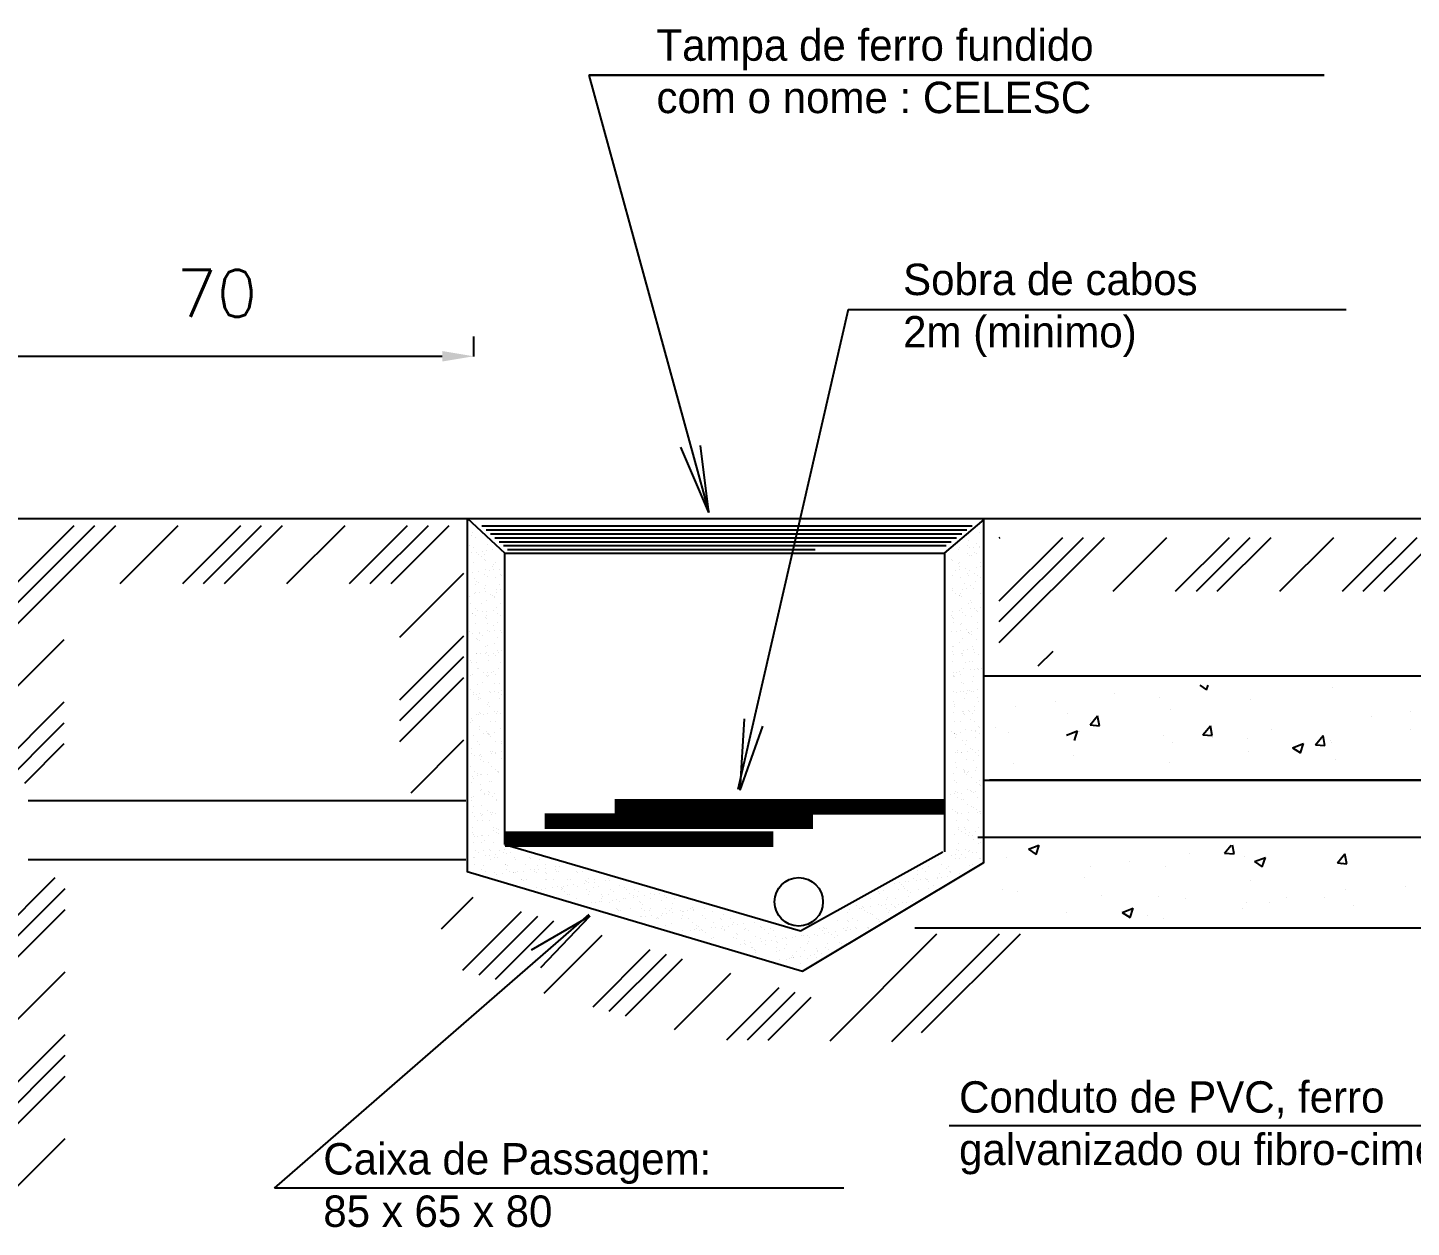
# Model space of a CAD drawing. Extents: x 0.035 to 0.854, y 0.057 to 0.57.
# Drawn here: x 0.6399 to 0.7125, y 0.3384 to 0.4014 of the extents above; entities that cross this region are included whole.
import ezdxf
from ezdxf.enums import TextEntityAlignment as Align

# ---------------------------------------------------------------- set-up
doc = ezdxf.new("R2010")
doc.units = 0
doc.header["$LTSCALE"] = 500
doc.header["$MEASUREMENT"] = 0
doc.header["$PDMODE"] = 3
doc.header["$PDSIZE"] = -15
doc.linetypes.add('DASHED2', pattern=[0.375, 0.25, -0.125])
doc.layers.get('0').update_dxf_attribs({"linetype": 'CONTINUOUS'})
doc.layers.get('DEFPOINTS').update_dxf_attribs({"linetype": 'CONTINUOUS'})
doc.styles.add('ROMANS', font='ROMANS.SHX', dxfattribs={"height": 80})

# ---------------------------------------------------------------- blocks, each defined once
blk = doc.blocks.new('*X34')
at = {"color": 0, "linetype": 'Continuous'}
for p, q in [((-309.079, 32.984), (-306.019, 36.044)), ((-309.03, 31.707), (-304.693, 36.044)), ((-308.981, 30.43), (-303.367, 36.044)), ((-306.535, 28.899), (-299.39, 36.044)), ((-302.558, 28.899), (-295.413, 36.044)), ((-301.232, 28.899), (-294.087, 36.044)), ((-299.906, 28.899), (-292.761, 36.044)), ((-295.929, 28.899), (-288.783, 36.044)), ((-291.951, 28.899), (-284.806, 36.044)), ((-290.625, 28.899), (-283.48, 36.044)), ((-289.299, 28.899), (-282.154, 36.044)), ((-285.341, 28.879), (-279.093, 35.128)), ((-285.341, 24.902), (-279.093, 31.15)), ((-285.341, 23.576), (-279.093, 29.825)), ((-285.341, 22.25), (-279.093, 28.499)), ((-285.341, 18.273), (-279.093, 24.521)), ((-285.341, 14.295), (-279.093, 20.544)), ((-285.341, 12.969), (-279.093, 19.218)), ((-285.341, 11.643), (-279.093, 17.892)), ((-257.729, 10.088), (-253.693, 14.124)), ((-257.729, 14.065), (-257.67, 14.124)), ((-285.341, 7.666), (-279.093, 13.915)), ((-257.729, 8.762), (-253.068, 13.423)), ((-257.729, 7.436), (-253.068, 12.097)), ((-285.341, 3.688), (-279.093, 9.937)), ((-285.341, 2.363), (-279.093, 8.611)), ((-257.729, 3.458), (-253.068, 8.12)), ((-285.341, 1.037), (-279.093, 7.286)), ((-263.339, -6.128), (-253.068, 4.142)), ((-285.341, -2.941), (-279.093, 3.308)), ((-262.013, -6.128), (-253.068, 2.816)), ((-260.687, -6.128), (-253.068, 1.491)), ((-284.552, -6.128), (-277.878, 0.546)), ((-283.226, -6.128), (-276.552, 0.546)), ((-281.9, -6.128), (-275.226, 0.546)), ((-277.923, -6.128), (-271.248, 0.546)), ((-273.945, -6.128), (-267.271, 0.546)), ((-272.619, -6.128), (-265.945, 0.546)), ((-271.293, -6.128), (-264.619, 0.546)), ((-267.316, -6.128), (-260.642, 0.546)), ((-256.709, -6.128), (-253.068, -2.487))]:
    blk.add_line(p, q, dxfattribs=at)
blk = doc.blocks.new('*X35')
at = {"color": 0, "linetype": 'Continuous'}
for p, q in [((-257.687, 28.691), (-249.845, 36.533)), ((-257.687, 30.017), (-251.171, 36.533)), ((-257.687, 31.343), (-252.497, 36.533)), ((-257.687, 35.32), (-256.474, 36.533)), ((-249.566, 32.835), (-245.868, 36.533)), ((-245.588, 32.835), (-241.89, 36.533)), ((-244.262, 32.835), (-240.564, 36.533)), ((-242.937, 32.835), (-239.239, 36.533)), ((-238.959, 32.835), (-235.261, 36.533)), ((-234.982, 32.835), (-231.284, 36.533)), ((-233.656, 32.835), (-229.958, 36.533)), ((-232.33, 32.835), (-228.632, 36.533)), ((-231.769, 29.418), (-227.697, 33.491)), ((-257.687, 24.714), (-253.121, 29.28)), ((-231.769, 25.441), (-227.697, 29.513)), ((-231.769, 24.115), (-227.697, 28.188)), ((-231.769, 22.789), (-227.697, 26.862)), ((-257.687, 20.736), (-253.121, 25.303)), ((-257.297, 19.8), (-253.121, 23.977)), ((-231.059, 19.522), (-227.697, 22.884)), ((-255.633, 20.138), (-253.121, 22.651))]:
    blk.add_line(p, q, dxfattribs=at)
blk = doc.blocks.new('*X36')
at = {"color": 0, "linetype": 'Continuous'}
for p, q in [((-229.116, 10.858), (-227.101, 12.874)), ((-227.767, 8.23), (-224.03, 11.967)), ((-226.731, 7.94), (-223.007, 11.664)), ((-225.696, 7.649), (-221.983, 11.362)), ((-222.591, 6.777), (-218.913, 10.455)), ((-204.414, 3.741), (-197.611, 10.543)), ((-200.475, 3.702), (-193.634, 10.543)), ((-198.588, 4.263), (-192.308, 10.543)), ((-219.486, 5.904), (-215.843, 9.548)), ((-218.451, 5.613), (-214.819, 9.245)), ((-217.416, 5.323), (-213.796, 8.943)), ((-214.311, 4.45), (-210.725, 8.036)), ((-210.978, 3.806), (-207.655, 7.129)), ((-209.665, 3.793), (-206.631, 6.827)), ((-208.352, 3.78), (-205.608, 6.524))]:
    blk.add_line(p, q, dxfattribs=at)
blk = doc.blocks.new('*X37')
at = {"color": 0, "linetype": 'Continuous'}
for p, q in [((-193.652, 29.086), (-186.963, 35.776)), ((-193.652, 30.412), (-188.289, 35.776)), ((-193.652, 31.738), (-189.615, 35.776)), ((-193.652, 35.715), (-193.592, 35.776)), ((-186.412, 32.349), (-182.985, 35.776)), ((-182.435, 32.349), (-179.008, 35.776)), ((-181.109, 32.349), (-177.682, 35.776)), ((-179.783, 32.349), (-176.356, 35.776)), ((-175.805, 32.349), (-172.379, 35.776)), ((-171.828, 32.349), (-168.401, 35.776)), ((-170.502, 32.349), (-167.076, 35.776)), ((-169.176, 32.349), (-165.75, 35.776)), ((-191.171, 27.59), (-190.221, 28.54))]:
    blk.add_line(p, q, dxfattribs=at)
blk = doc.blocks.new('*X41')
at = {"color": 0, "linetype": 'Continuous'}
for p, q in [((-186.295, 25.843), (-186.295, 25.843)), ((-183.487, 25.586), (-183.487, 25.586)), ((-180.898, 26.372), (-180.463, 26.079)), ((-180.463, 26.079), (-180.365, 26.372)), ((-172.483, 26.195), (-172.483, 26.195)), ((-192.586, 25.015), (-192.586, 25.015)), ((-190.082, 25.344), (-190.082, 25.344)), ((-182.728, 24.805), (-182.728, 24.805)), ((-177.677, 25.446), (-177.677, 25.446)), ((-167.501, 24.719), (-167.501, 24.719)), ((-189.319, 24.585), (-189.319, 24.585)), ((-187.875, 23.837), (-187.393, 24.412)), ((-187.875, 23.837), (-187.277, 23.785)), ((-187.862, 24.101), (-187.862, 24.101)), ((-187.277, 23.785), (-187.393, 24.412)), ((-180.703, 23.21), (-180.22, 23.784)), ((-180.105, 23.158), (-180.22, 23.785)), ((-170.004, 24.39), (-170.004, 24.39)), ((-193.86, 23.648), (-193.86, 23.648)), ((-193.056, 23.352), (-193.056, 23.352)), ((-189.363, 23.189), (-188.663, 23.458)), ((-188.865, 22.854), (-188.663, 23.458)), ((-188.522, 23.423), (-188.522, 23.423)), ((-183.184, 23.197), (-183.184, 23.197)), ((-180.703, 23.21), (-180.105, 23.158)), ((-180.107, 23.06), (-180.107, 23.06)), ((-177.845, 22.972), (-177.845, 22.972)), ((-176.319, 23.558), (-176.319, 23.558)), ((-173.53, 22.582), (-173.048, 23.157)), ((-172.932, 22.53), (-173.048, 23.157)), ((-167.47, 23.571), (-167.47, 23.571)), ((-182.61, 22.73), (-182.61, 22.73)), ((-177.798, 22.117), (-177.798, 22.117)), ((-174.991, 22.388), (-174.291, 22.657)), ((-174.991, 22.388), (-174.494, 22.053)), ((-174.494, 22.053), (-174.291, 22.657)), ((-173.53, 22.582), (-172.932, 22.53)), ((-172.604, 22.866), (-172.604, 22.866)), ((-172.507, 22.746), (-172.507, 22.746)), ((-192.713, 21.4), (-192.713, 21.4)), ((-188.926, 21.899), (-188.926, 21.899)), ((-182.849, 21.476), (-182.849, 21.476)), ((-172.236, 21.621), (-172.236, 21.621)), ((-191.796, 15.938), (-191.139, 16.19)), ((-191.796, 15.938), (-191.298, 15.602)), ((-191.298, 15.602), (-191.101, 16.19)), ((-179.315, 15.688), (-178.894, 16.19)), ((-178.717, 15.636), (-178.819, 16.19)), ((-193.167, 15.421), (-193.167, 15.421)), ((-185.368, 15.171), (-185.368, 15.171)), ((-181.581, 15.67), (-181.581, 15.67)), ((-179.315, 15.688), (-178.717, 15.636)), ((-178.041, 15.459), (-178.041, 15.459)), ((-177.425, 15.137), (-176.724, 15.405)), ((-177.425, 15.137), (-176.927, 14.801)), ((-176.927, 14.801), (-176.724, 15.406)), ((-172.142, 15.061), (-171.66, 15.635)), ((-172.142, 15.061), (-171.545, 15.008)), ((-171.545, 15.008), (-171.66, 15.635)), ((-188.227, 14.114), (-188.227, 14.114)), ((-187.872, 14.842), (-187.872, 14.842)), ((-183.092, 14.819), (-183.092, 14.819)), ((-171.853, 14.925), (-171.853, 14.925)), ((-193.421, 13.365), (-193.421, 13.365)), ((-192.459, 13.23), (-192.459, 13.23)), ((-177.685, 13.924), (-177.685, 13.924)), ((-171.605, 13.386), (-171.605, 13.386)), ((-167.835, 13.584), (-167.835, 13.584)), ((-187.121, 13.004), (-187.121, 13.004)), ((-183.516, 12.923), (-183.516, 12.923)), ((-181.782, 12.779), (-181.782, 12.779)), ((-177.896, 12.557), (-177.896, 12.557)), ((-176.444, 12.553), (-176.444, 12.553)), ((-175.393, 12.887), (-175.393, 12.887)), ((-172.969, 12.88), (-172.969, 12.88)), ((-171.106, 12.328), (-171.106, 12.328)), ((-189.348, 11.922), (-189.348, 11.922)), ((-185.827, 11.911), (-185.127, 12.18)), ((-185.827, 11.911), (-185.329, 11.576)), ((-185.329, 11.576), (-185.127, 12.18)), ((-184.211, 11.726), (-184.211, 11.726)), ((-183.214, 11.49), (-183.214, 11.49)), ((-178.163, 12.13), (-178.163, 12.13))]:
    blk.add_line(p, q, dxfattribs=at)
blk = doc.blocks.new('*X43')
at = {"color": 0, "linetype": 'Continuous'}
for p, q in [((-194.912, 36.104), (-194.912, 36.104)), ((-227.349, 35.23), (-227.349, 35.23)), ((-227.201, 35.919), (-227.201, 35.919)), ((-227.124, 36.076), (-227.124, 36.076)), ((-226.991, 35.785), (-226.991, 35.785)), ((-226.231, 35.301), (-226.231, 35.301)), ((-195.691, 35.279), (-195.691, 35.279)), ((-195.586, 35.586), (-195.586, 35.586)), ((-195.09, 35.358), (-195.09, 35.358)), ((-227.218, 34.815), (-227.218, 34.815)), ((-227.093, 35.113), (-227.093, 35.113)), ((-226.914, 34.831), (-226.914, 34.831)), ((-226.798, 34.667), (-226.798, 34.667)), ((-226.587, 34.533), (-226.587, 34.533)), ((-226.539, 34.904), (-226.539, 34.904)), ((-226.416, 34.375), (-226.416, 34.375)), ((-226.387, 34.667), (-226.387, 34.667)), ((-226.279, 34.939), (-226.279, 34.939)), ((-225.872, 34.992), (-225.872, 34.992)), ((-196.696, 34.384), (-196.696, 34.384)), ((-196.226, 35.011), (-196.226, 35.011)), ((-196.189, 35.124), (-196.189, 35.124)), ((-195.656, 34.724), (-195.656, 34.724)), ((-195.555, 34.623), (-195.555, 34.623)), ((-195.547, 35.101), (-195.547, 35.101)), ((-195.445, 34.589), (-195.445, 34.589)), ((-195.286, 35.135), (-195.286, 35.135)), ((-195.193, 34.823), (-195.193, 34.823)), ((-195.101, 34.739), (-195.101, 34.739)), ((-194.881, 35.14), (-194.881, 35.14)), ((-194.88, 35.189), (-194.88, 35.189)), ((-227.164, 33.528), (-227.164, 33.528)), ((-227.061, 34.149), (-227.061, 34.149)), ((-226.757, 33.581), (-226.757, 33.581)), ((-226.355, 33.703), (-226.355, 33.703)), ((-226.324, 34.291), (-226.324, 34.291)), ((-226.078, 33.67), (-226.078, 33.67)), ((-225.889, 33.892), (-225.889, 33.892)), ((-225.828, 34.049), (-225.828, 34.049)), ((-225.818, 33.705), (-225.818, 33.705)), ((-225.711, 34.198), (-225.711, 34.198)), ((-225.411, 33.758), (-225.411, 33.758)), ((-196.604, 34.3), (-196.604, 34.3)), ((-196.431, 33.69), (-196.431, 33.69)), ((-196.243, 34.103), (-196.243, 34.103)), ((-196.171, 33.724), (-196.171, 33.724)), ((-196.169, 33.901), (-196.169, 33.901)), ((-196.158, 34.16), (-196.158, 34.16)), ((-195.765, 33.778), (-195.765, 33.778)), ((-195.672, 33.445), (-195.672, 33.445)), ((-195.523, 33.66), (-195.523, 33.66)), ((-195.252, 33.471), (-195.252, 33.471)), ((-195.086, 33.867), (-195.086, 33.867)), ((-194.849, 34.177), (-194.849, 34.177)), ((-194.825, 33.901), (-194.825, 33.901)), ((-227.03, 33.186), (-227.03, 33.186)), ((-226.981, 32.794), (-226.981, 32.794)), ((-226.894, 32.997), (-226.894, 32.997)), ((-226.802, 32.913), (-226.802, 32.913)), ((-226.394, 33.415), (-226.394, 33.415)), ((-226.324, 32.74), (-226.324, 32.74)), ((-226.183, 33.281), (-226.183, 33.281)), ((-225.679, 33.234), (-225.679, 33.234)), ((-225.424, 32.797), (-225.424, 32.797)), ((-225.391, 33.436), (-225.391, 33.436)), ((-225.299, 33.352), (-225.299, 33.352)), ((-196.599, 33.334), (-196.599, 33.334)), ((-196.126, 33.197), (-196.126, 33.197)), ((-195.84, 32.851), (-195.84, 32.851)), ((-195.579, 33.361), (-195.579, 33.361)), ((-195.492, 32.696), (-195.492, 32.696)), ((-195.144, 32.962), (-195.144, 32.962)), ((-195.042, 33.337), (-195.042, 33.337)), ((-194.818, 33.214), (-194.818, 33.214)), ((-227.336, 32.026), (-227.336, 32.026)), ((-226.998, 32.222), (-226.998, 32.222)), ((-226.963, 32.259), (-226.963, 32.259)), ((-226.703, 32.294), (-226.703, 32.294)), ((-226.367, 32.514), (-226.367, 32.514)), ((-226.296, 32.347), (-226.296, 32.347)), ((-226.292, 31.776), (-226.292, 31.776)), ((-225.99, 32.163), (-225.99, 32.163)), ((-225.87, 32.058), (-225.87, 32.058)), ((-225.779, 32.029), (-225.779, 32.029)), ((-225.777, 31.974), (-225.777, 31.974)), ((-225.648, 32.271), (-225.648, 32.271)), ((-225.617, 32.437), (-225.617, 32.437)), ((-225.357, 32.471), (-225.357, 32.471)), ((-196.65, 32.366), (-196.65, 32.366)), ((-196.648, 32.523), (-196.648, 32.523)), ((-196.406, 32.217), (-196.406, 32.217)), ((-196.195, 32.082), (-196.195, 32.082)), ((-196.15, 32.067), (-196.15, 32.067)), ((-196.095, 32.233), (-196.095, 32.233)), ((-196.058, 31.983), (-196.058, 31.983)), ((-195.97, 32.456), (-195.97, 32.456)), ((-195.71, 32.49), (-195.71, 32.49)), ((-195.46, 31.733), (-195.46, 31.733)), ((-195.304, 32.544), (-195.304, 32.544)), ((-194.849, 32.219), (-194.849, 32.219)), ((-227.28, 31.535), (-227.28, 31.535)), ((-227.181, 30.936), (-227.181, 30.936)), ((-227.143, 30.908), (-227.143, 30.908)), ((-226.967, 31.259), (-226.967, 31.259)), ((-226.845, 31.136), (-226.845, 31.136)), ((-226.577, 31.542), (-226.577, 31.542)), ((-226.502, 31.025), (-226.502, 31.025)), ((-226.261, 30.813), (-226.261, 30.813)), ((-226.242, 31.06), (-226.242, 31.06)), ((-225.835, 31.113), (-225.835, 31.113)), ((-225.616, 31.308), (-225.616, 31.308)), ((-225.586, 30.911), (-225.586, 30.911)), ((-225.342, 31.575), (-225.342, 31.575)), ((-196.595, 31.079), (-196.595, 31.079)), ((-196.189, 31.133), (-196.189, 31.133)), ((-196.063, 31.27), (-196.063, 31.27)), ((-196.002, 30.965), (-196.002, 30.965)), ((-195.791, 30.83), (-195.791, 30.83)), ((-195.623, 31.584), (-195.623, 31.584)), ((-195.509, 31.222), (-195.509, 31.222)), ((-195.436, 31.599), (-195.436, 31.599)), ((-195.249, 31.256), (-195.249, 31.256)), ((-195.125, 31.128), (-195.125, 31.128)), ((-195.033, 31.044), (-195.033, 31.044)), ((-194.843, 31.31), (-194.843, 31.31)), ((-226.935, 30.296), (-226.935, 30.296)), ((-226.932, 30.774), (-226.932, 30.774)), ((-226.348, 30.68), (-226.348, 30.68)), ((-226.256, 30.596), (-226.256, 30.596)), ((-226.173, 30.29), (-226.173, 30.29)), ((-225.821, 30.197), (-225.821, 30.197)), ((-225.585, 30.344), (-225.585, 30.344)), ((-225.375, 30.776), (-225.375, 30.776)), ((-196.708, 30.775), (-196.708, 30.775)), ((-196.628, 30.689), (-196.628, 30.689)), ((-196.589, 30.344), (-196.589, 30.344)), ((-196.536, 30.605), (-196.536, 30.605)), ((-196.101, 30.206), (-196.101, 30.206)), ((-196.032, 30.307), (-196.032, 30.307)), ((-195.429, 30.769), (-195.429, 30.769)), ((-195.048, 29.988), (-195.048, 29.988)), ((-195.032, 30.347), (-195.032, 30.347)), ((-227.324, 29.758), (-227.324, 29.758)), ((-227.127, 29.649), (-227.127, 29.649)), ((-226.904, 29.332), (-226.904, 29.332)), ((-226.826, 29.302), (-226.826, 29.302)), ((-226.739, 29.656), (-226.739, 29.656)), ((-226.734, 29.218), (-226.734, 29.218)), ((-226.72, 29.702), (-226.72, 29.702)), ((-226.529, 29.522), (-226.529, 29.522)), ((-226.229, 29.85), (-226.229, 29.85)), ((-226.041, 29.792), (-226.041, 29.792)), ((-225.781, 29.826), (-225.781, 29.826)), ((-225.553, 29.381), (-225.553, 29.381)), ((-225.374, 29.879), (-225.374, 29.879)), ((-225.323, 29.741), (-225.323, 29.741)), ((-196.676, 29.812), (-196.676, 29.812)), ((-196.394, 29.811), (-196.394, 29.811)), ((-196.185, 29.092), (-196.185, 29.092)), ((-196.134, 29.845), (-196.134, 29.845)), ((-196, 29.343), (-196, 29.343)), ((-195.728, 29.899), (-195.728, 29.899)), ((-195.603, 29.75), (-195.603, 29.75)), ((-195.598, 29.713), (-195.598, 29.713)), ((-195.511, 29.666), (-195.511, 29.666)), ((-195.397, 29.806), (-195.397, 29.806)), ((-195.387, 29.578), (-195.387, 29.578)), ((-195.076, 29.267), (-195.076, 29.267)), ((-226.926, 28.381), (-226.926, 28.381)), ((-226.872, 28.369), (-226.872, 28.369)), ((-226.666, 28.415), (-226.666, 28.415)), ((-226.336, 28.404), (-226.336, 28.404)), ((-226.299, 28.819), (-226.299, 28.819)), ((-226.259, 28.468), (-226.259, 28.468)), ((-226.198, 28.886), (-226.198, 28.886)), ((-226.125, 28.27), (-226.125, 28.27)), ((-225.801, 28.363), (-225.801, 28.363)), ((-225.769, 29.038), (-225.769, 29.038)), ((-225.709, 28.279), (-225.709, 28.279)), ((-225.58, 28.558), (-225.58, 28.558)), ((-225.522, 28.417), (-225.522, 28.417)), ((-225.32, 28.592), (-225.32, 28.592)), ((-196.645, 28.849), (-196.645, 28.849)), ((-196.612, 28.488), (-196.612, 28.488)), ((-196.579, 28.828), (-196.579, 28.828)), ((-196.54, 28.323), (-196.54, 28.323)), ((-196.082, 28.372), (-196.082, 28.372)), ((-195.989, 28.288), (-195.989, 28.288)), ((-195.969, 28.38), (-195.969, 28.38)), ((-195.933, 28.577), (-195.933, 28.577)), ((-195.673, 28.611), (-195.673, 28.611)), ((-195.366, 28.842), (-195.366, 28.842)), ((-195.267, 28.665), (-195.267, 28.665)), ((-195.194, 28.46), (-195.194, 28.46)), ((-194.983, 28.326), (-194.983, 28.326)), ((-227.304, 27.924), (-227.304, 27.924)), ((-227.212, 27.84), (-227.212, 27.84)), ((-226.923, 27.783), (-226.923, 27.783)), ((-226.841, 27.405), (-226.841, 27.405)), ((-226.777, 27.441), (-226.777, 27.441)), ((-226.166, 27.923), (-226.166, 27.923)), ((-225.49, 27.454), (-225.49, 27.454)), ((-225.366, 27.786), (-225.366, 27.786)), ((-196.613, 27.885), (-196.613, 27.885)), ((-195.937, 27.416), (-195.937, 27.416)), ((-195.781, 27.84), (-195.781, 27.84)), ((-195.554, 27.889), (-195.554, 27.889)), ((-195.472, 27.343), (-195.472, 27.343)), ((-195.334, 27.879), (-195.334, 27.879)), ((-195.212, 27.377), (-195.212, 27.377)), ((-195.057, 27.433), (-195.057, 27.433)), ((-194.965, 27.349), (-194.965, 27.349)), ((-194.806, 27.431), (-194.806, 27.431)), ((-227.278, 27.015), (-227.278, 27.015)), ((-227.144, 27.057), (-227.144, 27.057)), ((-226.809, 26.442), (-226.809, 26.442)), ((-226.519, 26.531), (-226.519, 26.531)), ((-226.465, 27.147), (-226.465, 27.147)), ((-226.279, 26.985), (-226.279, 26.985)), ((-226.205, 27.181), (-226.205, 27.181)), ((-226.187, 26.901), (-226.187, 26.901)), ((-226.135, 26.959), (-226.135, 26.959)), ((-225.932, 27.152), (-225.932, 27.152)), ((-225.798, 27.234), (-225.798, 27.234)), ((-225.752, 26.502), (-225.752, 26.502)), ((-225.721, 27.017), (-225.721, 27.017)), ((-225.459, 26.491), (-225.459, 26.491)), ((-196.582, 26.922), (-196.582, 26.922)), ((-196.56, 26.994), (-196.56, 26.994)), ((-196.558, 27.2), (-196.558, 27.2)), ((-196.468, 26.91), (-196.468, 26.91)), ((-196.347, 27.206), (-196.347, 27.206)), ((-196.151, 27.254), (-196.151, 27.254)), ((-196.137, 27.071), (-196.137, 27.071)), ((-196.033, 26.511), (-196.033, 26.511)), ((-195.906, 26.453), (-195.906, 26.453)), ((-195.378, 26.588), (-195.378, 26.588)), ((-195.303, 26.916), (-195.303, 26.916)), ((-227.255, 26.063), (-227.255, 26.063)), ((-227.089, 25.77), (-227.089, 25.77)), ((-227.085, 25.897), (-227.085, 25.897)), ((-226.874, 25.763), (-226.874, 25.763)), ((-226.758, 25.607), (-226.758, 25.607)), ((-226.683, 25.823), (-226.683, 25.823)), ((-226.666, 25.523), (-226.666, 25.523)), ((-226.103, 25.996), (-226.103, 25.996)), ((-226.004, 25.913), (-226.004, 25.913)), ((-225.744, 25.947), (-225.744, 25.947)), ((-225.528, 25.9), (-225.528, 25.9)), ((-225.427, 25.527), (-225.427, 25.527)), ((-225.337, 26.001), (-225.337, 26.001)), ((-225.317, 25.765), (-225.317, 25.765)), ((-196.55, 25.958), (-196.55, 25.958)), ((-196.357, 25.932), (-196.357, 25.932)), ((-196.097, 25.966), (-196.097, 25.966)), ((-195.944, 25.954), (-195.944, 25.954)), ((-195.733, 25.819), (-195.733, 25.819)), ((-195.69, 26.02), (-195.69, 26.02)), ((-195.535, 26.055), (-195.535, 26.055)), ((-195.443, 25.971), (-195.443, 25.971)), ((-195.271, 25.952), (-195.271, 25.952)), ((-195.011, 26.109), (-195.011, 26.109)), ((-195.008, 25.572), (-195.008, 25.572)), ((-226.778, 25.479), (-226.778, 25.479)), ((-226.681, 24.645), (-226.681, 24.645)), ((-226.231, 25.124), (-226.231, 25.124)), ((-226.115, 25.279), (-226.115, 25.279)), ((-226.072, 25.033), (-226.072, 25.033)), ((-225.733, 24.668), (-225.733, 24.668)), ((-225.543, 24.679), (-225.543, 24.679)), ((-196.531, 25.333), (-196.531, 25.333)), ((-196.519, 24.995), (-196.519, 24.995)), ((-196.511, 25.133), (-196.511, 25.133)), ((-196.013, 24.677), (-196.013, 24.677)), ((-195.896, 24.698), (-195.896, 24.698)), ((-195.874, 25.49), (-195.874, 25.49)), ((-195.636, 24.732), (-195.636, 24.732)), ((-195.54, 24.701), (-195.54, 24.701)), ((-195.24, 24.989), (-195.24, 24.989)), ((-195.229, 24.786), (-195.229, 24.786)), ((-194.974, 25.336), (-194.974, 25.336)), ((-227.268, 24.024), (-227.268, 24.024)), ((-227.236, 24.23), (-227.236, 24.23)), ((-227.144, 24.145), (-227.144, 24.145)), ((-226.889, 24.502), (-226.889, 24.502)), ((-226.746, 24.515), (-226.746, 24.515)), ((-226.628, 24.536), (-226.628, 24.536)), ((-226.47, 24.511), (-226.47, 24.511)), ((-226.222, 24.589), (-226.222, 24.589)), ((-226.04, 24.069), (-226.04, 24.069)), ((-225.711, 24.027), (-225.711, 24.027)), ((-225.641, 24.584), (-225.641, 24.584)), ((-225.396, 24.564), (-225.396, 24.564)), ((-196.575, 24.609), (-196.575, 24.609)), ((-196.487, 24.032), (-196.487, 24.032)), ((-196.127, 24.081), (-196.127, 24.081)), ((-195.921, 24.593), (-195.921, 24.593)), ((-195.843, 24.526), (-195.843, 24.526)), ((-195.486, 24.194), (-195.486, 24.194)), ((-195.329, 24.567), (-195.329, 24.567)), ((-195.208, 24.025), (-195.208, 24.025)), ((-227.107, 23.178), (-227.107, 23.178)), ((-226.715, 23.552), (-226.715, 23.552)), ((-226.709, 23.746), (-226.709, 23.746)), ((-226.428, 23.268), (-226.428, 23.268)), ((-226.277, 23.393), (-226.277, 23.393)), ((-226.211, 23.29), (-226.211, 23.29)), ((-226.167, 23.302), (-226.167, 23.302)), ((-226.119, 23.206), (-226.119, 23.206)), ((-226.067, 23.259), (-226.067, 23.259)), ((-226.009, 23.106), (-226.009, 23.106)), ((-225.761, 23.356), (-225.761, 23.356)), ((-225.364, 23.6), (-225.364, 23.6)), ((-196.693, 23.447), (-196.693, 23.447)), ((-196.521, 23.321), (-196.521, 23.321)), ((-196.491, 23.3), (-196.491, 23.3)), ((-196.482, 23.312), (-196.482, 23.312)), ((-196.456, 23.068), (-196.456, 23.068)), ((-196.399, 23.215), (-196.399, 23.215)), ((-196.114, 23.375), (-196.114, 23.375)), ((-195.811, 23.563), (-195.811, 23.563)), ((-195.435, 23.464), (-195.435, 23.464)), ((-195.177, 23.062), (-195.177, 23.062)), ((-195.175, 23.499), (-195.175, 23.499)), ((-195.136, 23.449), (-195.136, 23.449)), ((-194.988, 23.738), (-194.988, 23.738)), ((-194.925, 23.315), (-194.925, 23.315)), ((-194.896, 23.654), (-194.896, 23.654)), ((-227.22, 22.004), (-227.22, 22.004)), ((-227.187, 22.369), (-227.187, 22.369)), ((-226.865, 22.772), (-226.865, 22.772)), ((-226.683, 22.588), (-226.683, 22.588)), ((-225.977, 22.142), (-225.977, 22.142)), ((-225.967, 22.034), (-225.967, 22.034)), ((-225.874, 22.141), (-225.874, 22.141)), ((-225.706, 22.068), (-225.706, 22.068)), ((-225.684, 22.807), (-225.684, 22.807)), ((-225.663, 22.006), (-225.663, 22.006)), ((-225.333, 22.637), (-225.333, 22.637)), ((-225.307, 22.775), (-225.307, 22.775)), ((-225.3, 22.122), (-225.3, 22.122)), ((-196.424, 22.105), (-196.424, 22.105)), ((-196.32, 22.053), (-196.32, 22.053)), ((-196.289, 22.195), (-196.289, 22.195)), ((-196.078, 22.06), (-196.078, 22.06)), ((-196.06, 22.088), (-196.06, 22.088)), ((-195.964, 22.816), (-195.964, 22.816)), ((-195.78, 22.599), (-195.78, 22.599)), ((-195.723, 22.829), (-195.723, 22.829)), ((-195.653, 22.141), (-195.653, 22.141)), ((-195.467, 22.36), (-195.467, 22.36)), ((-195.374, 22.276), (-195.374, 22.276)), ((-195.145, 22.099), (-195.145, 22.099)), ((-194.974, 22.23), (-194.974, 22.23)), ((-227.255, 21.162), (-227.255, 21.162)), ((-227.052, 21.891), (-227.052, 21.891)), ((-226.689, 21.913), (-226.689, 21.913)), ((-226.652, 21.625), (-226.652, 21.625)), ((-226.646, 21.945), (-226.646, 21.945)), ((-226.597, 21.828), (-226.597, 21.828)), ((-226.461, 21.52), (-226.461, 21.52)), ((-226.162, 21.429), (-226.162, 21.429)), ((-225.946, 21.179), (-225.946, 21.179)), ((-225.301, 21.674), (-225.301, 21.674)), ((-196.443, 21.439), (-196.443, 21.439)), ((-196.393, 21.141), (-196.393, 21.141)), ((-195.748, 21.636), (-195.748, 21.636)), ((-195.319, 21.577), (-195.319, 21.577)), ((-195.114, 21.135), (-195.114, 21.135)), ((-194.939, 21.877), (-194.939, 21.877)), ((-227.168, 20.535), (-227.168, 20.535)), ((-227.075, 20.45), (-227.075, 20.45)), ((-227.027, 20.886), (-227.027, 20.886)), ((-226.852, 20.623), (-226.852, 20.623)), ((-226.816, 20.752), (-226.816, 20.752)), ((-226.62, 20.661), (-226.62, 20.661)), ((-226.591, 20.657), (-226.591, 20.657)), ((-226.185, 20.711), (-226.185, 20.711)), ((-226.057, 20.268), (-226.057, 20.268)), ((-225.665, 20.973), (-225.665, 20.973)), ((-225.572, 20.889), (-225.572, 20.889)), ((-225.506, 20.8), (-225.506, 20.8)), ((-225.47, 20.889), (-225.47, 20.889)), ((-196.538, 20.73), (-196.538, 20.73)), ((-196.473, 20.322), (-196.473, 20.322)), ((-195.945, 20.983), (-195.945, 20.983)), ((-195.885, 20.942), (-195.885, 20.942)), ((-195.859, 20.819), (-195.859, 20.819)), ((-195.853, 20.898), (-195.853, 20.898)), ((-195.717, 20.673), (-195.717, 20.673)), ((-195.675, 20.808), (-195.675, 20.808)), ((-195.599, 20.854), (-195.599, 20.854)), ((-195.418, 20.5), (-195.418, 20.5)), ((-195.192, 20.907), (-195.192, 20.907)), ((-194.916, 20.325), (-194.916, 20.325)), ((-227.223, 20.199), (-227.223, 20.199)), ((-226.64, 20.052), (-226.64, 20.052)), ((-226.623, 19.634), (-226.623, 19.634)), ((-226.589, 19.698), (-226.589, 19.698)), ((-226.412, 19.5), (-226.412, 19.5)), ((-226.391, 19.389), (-226.391, 19.389)), ((-226.143, 19.596), (-226.143, 19.596)), ((-226.13, 19.423), (-226.13, 19.423)), ((-226.051, 19.511), (-226.051, 19.511)), ((-225.914, 20.216), (-225.914, 20.216)), ((-225.724, 19.477), (-225.724, 19.477)), ((-196.744, 19.408), (-196.744, 19.408)), ((-196.484, 19.443), (-196.484, 19.443)), ((-196.423, 19.605), (-196.423, 19.605)), ((-196.361, 20.178), (-196.361, 20.178)), ((-196.331, 19.52), (-196.331, 19.52)), ((-196.077, 19.496), (-196.077, 19.496)), ((-195.685, 19.709), (-195.685, 19.709)), ((-195.482, 19.69), (-195.482, 19.69)), ((-195.398, 19.585), (-195.398, 19.585)), ((-195.271, 19.556), (-195.271, 19.556)), ((-195.138, 19.62), (-195.138, 19.62)), ((-195.082, 20.172), (-195.082, 20.172)), ((-194.92, 20.043), (-194.92, 20.043)), ((-194.828, 19.959), (-194.828, 19.959)), ((-227.21, 19.013), (-227.21, 19.013)), ((-227.192, 19.235), (-227.192, 19.235)), ((-227.119, 18.674), (-227.119, 18.674)), ((-227.07, 19.3), (-227.07, 19.3)), ((-226.557, 18.735), (-226.557, 18.735)), ((-225.883, 19.252), (-225.883, 19.252)), ((-225.653, 19.016), (-225.653, 19.016)), ((-225.616, 19.113), (-225.616, 19.113)), ((-196.33, 19.214), (-196.33, 19.214)), ((-196.069, 19.07), (-196.069, 19.07)), ((-195.896, 19.122), (-195.896, 19.122)), ((-195.654, 18.746), (-195.654, 18.746)), ((-195.398, 18.666), (-195.398, 18.666)), ((-195.306, 18.581), (-195.306, 18.581)), ((-195.051, 19.208), (-195.051, 19.208)), ((-227.16, 18.272), (-227.16, 18.272)), ((-227.015, 18.012), (-227.015, 18.012)), ((-226.806, 17.761), (-226.806, 17.761)), ((-226.621, 18.218), (-226.621, 18.218)), ((-226.609, 18.066), (-226.609, 18.066)), ((-226.529, 18.133), (-226.529, 18.133)), ((-226.526, 17.771), (-226.526, 17.771)), ((-226.219, 18.382), (-226.219, 18.382)), ((-226.094, 17.735), (-226.094, 17.735)), ((-226.008, 18.247), (-226.008, 18.247)), ((-225.93, 18.155), (-225.93, 18.155)), ((-225.851, 18.289), (-225.851, 18.289)), ((-225.669, 18.189), (-225.669, 18.189)), ((-196.635, 18.436), (-196.635, 18.436)), ((-196.424, 18.301), (-196.424, 18.301)), ((-196.374, 17.744), (-196.374, 17.744)), ((-196.298, 18.251), (-196.298, 18.251)), ((-196.283, 18.174), (-196.283, 18.174)), ((-196.023, 18.209), (-196.023, 18.209)), ((-195.665, 17.818), (-195.665, 17.818)), ((-195.622, 17.782), (-195.622, 17.782)), ((-195.616, 18.262), (-195.616, 18.262)), ((-195.078, 18.438), (-195.078, 18.438)), ((-195.019, 18.245), (-195.019, 18.245)), ((-194.937, 18.352), (-194.937, 18.352)), ((-194.871, 18.183), (-194.871, 18.183)), ((-194.867, 18.304), (-194.867, 18.304)), ((-227.162, 16.993), (-227.162, 16.993)), ((-227.129, 17.309), (-227.129, 17.309)), ((-227.099, 16.84), (-227.099, 16.84)), ((-227.007, 16.755), (-227.007, 16.755)), ((-226.814, 16.744), (-226.814, 16.744)), ((-226.554, 16.778), (-226.554, 16.778)), ((-226.494, 16.808), (-226.494, 16.808)), ((-226.148, 16.832), (-226.148, 16.832)), ((-225.82, 17.325), (-225.82, 17.325)), ((-225.815, 17.13), (-225.815, 17.13)), ((-225.605, 16.995), (-225.605, 16.995)), ((-225.596, 17.279), (-225.596, 17.279)), ((-225.504, 17.194), (-225.504, 17.194)), ((-225.469, 16.921), (-225.469, 16.921)), ((-196.501, 16.851), (-196.501, 16.851)), ((-196.267, 17.288), (-196.267, 17.288)), ((-196.231, 17.184), (-196.231, 17.184)), ((-196.02, 17.049), (-196.02, 17.049)), ((-195.877, 17.288), (-195.877, 17.288)), ((-195.822, 16.941), (-195.822, 16.941)), ((-195.784, 17.203), (-195.784, 17.203)), ((-195.591, 16.819), (-195.591, 16.819)), ((-195.562, 16.975), (-195.562, 16.975)), ((-195.349, 16.805), (-195.349, 16.805)), ((-195.155, 17.028), (-195.155, 17.028)), ((-194.988, 17.282), (-194.988, 17.282)), ((-227.097, 16.345), (-227.097, 16.345)), ((-226.969, 15.875), (-226.969, 15.875)), ((-226.572, 16.357), (-226.572, 16.357)), ((-226.463, 15.844), (-226.463, 15.844)), ((-226.403, 16.509), (-226.403, 16.509)), ((-226.074, 15.901), (-226.074, 15.901)), ((-225.788, 16.362), (-225.788, 16.362)), ((-225.412, 15.878), (-225.412, 15.878)), ((-225.112, 15.893), (-225.112, 15.893)), ((-196.355, 15.91), (-196.355, 15.91)), ((-196.235, 16.324), (-196.235, 16.324)), ((-195.827, 15.931), (-195.827, 15.931)), ((-195.559, 15.855), (-195.559, 15.855)), ((-195.261, 16.566), (-195.261, 16.566)), ((-194.956, 16.318), (-194.956, 16.318)), ((-194.852, 16.349), (-194.852, 16.349)), ((-227.066, 15.382), (-227.066, 15.382)), ((-227.05, 14.979), (-227.05, 14.979)), ((-227.033, 15.421), (-227.033, 15.421)), ((-226.758, 15.741), (-226.758, 15.741)), ((-226.353, 15.51), (-226.353, 15.51)), ((-226.093, 15.544), (-226.093, 15.544)), ((-225.999, 15.257), (-225.999, 15.257)), ((-225.982, 15.816), (-225.982, 15.816)), ((-225.757, 15.398), (-225.757, 15.398)), ((-225.687, 15.598), (-225.687, 15.598)), ((-225.547, 15.418), (-225.547, 15.418)), ((-225.201, 15.743), (-225.201, 15.743)), ((-225.05, 14.962), (-225.05, 14.962)), ((-225.008, 15.687), (-225.008, 15.687)), ((-224.747, 15.722), (-224.747, 15.722)), ((-224.478, 15.392), (-224.478, 15.392)), ((-224.442, 15.26), (-224.442, 15.26)), ((-223.547, 15.4), (-223.547, 15.4)), ((-223.454, 15.316), (-223.454, 15.316)), ((-222.885, 15.263), (-222.885, 15.263)), ((-197.513, 15.344), (-197.513, 15.344)), ((-197.331, 14.988), (-197.331, 14.988)), ((-196.707, 15.529), (-196.707, 15.529)), ((-196.447, 15.564), (-196.447, 15.564)), ((-196.414, 15.311), (-196.414, 15.311)), ((-196.263, 15.825), (-196.263, 15.825)), ((-196.204, 15.361), (-196.204, 15.361)), ((-196.04, 15.617), (-196.04, 15.617)), ((-195.828, 15.427), (-195.828, 15.427)), ((-195.616, 15.797), (-195.616, 15.797)), ((-195.361, 15.707), (-195.361, 15.707)), ((-195.33, 14.971), (-195.33, 14.971)), ((-195.101, 15.741), (-195.101, 15.741)), ((-194.925, 15.355), (-194.925, 15.355)), ((-194.857, 15.314), (-194.857, 15.314)), ((-226.565, 14.623), (-226.565, 14.623)), ((-226.431, 14.881), (-226.431, 14.881)), ((-226.354, 14.488), (-226.354, 14.488)), ((-225.725, 14.435), (-225.725, 14.435)), ((-225.632, 14.311), (-225.632, 14.311)), ((-225.226, 14.364), (-225.226, 14.364)), ((-225.081, 14.93), (-225.081, 14.93)), ((-225.008, 14.626), (-225.008, 14.626)), ((-224.957, 14.877), (-224.957, 14.877)), ((-224.797, 14.491), (-224.797, 14.491)), ((-224.547, 14.453), (-224.547, 14.453)), ((-224.523, 14.479), (-224.523, 14.479)), ((-224.446, 14.429), (-224.446, 14.429)), ((-224.286, 14.488), (-224.286, 14.488)), ((-223.88, 14.541), (-223.88, 14.541)), ((-223.772, 14.946), (-223.772, 14.946)), ((-223.451, 14.628), (-223.451, 14.628)), ((-223.24, 14.494), (-223.24, 14.494)), ((-223.201, 14.631), (-223.201, 14.631)), ((-223.096, 14.478), (-223.096, 14.478)), ((-223.019, 14.917), (-223.019, 14.917)), ((-222.94, 14.665), (-222.94, 14.665)), ((-222.534, 14.718), (-222.534, 14.718)), ((-222.522, 14.461), (-222.522, 14.461)), ((-222.493, 14.94), (-222.493, 14.94)), ((-222.43, 14.377), (-222.43, 14.377)), ((-221.894, 14.631), (-221.894, 14.631)), ((-221.855, 14.808), (-221.855, 14.808)), ((-221.787, 14.494), (-221.787, 14.494)), ((-221.683, 14.497), (-221.683, 14.497)), ((-221.595, 14.842), (-221.595, 14.842)), ((-220.508, 14.488), (-220.508, 14.488)), ((-220.492, 14.417), (-220.492, 14.417)), ((-220.126, 14.5), (-220.126, 14.5)), ((-198.834, 14.549), (-198.834, 14.549)), ((-198.832, 14.332), (-198.832, 14.332)), ((-198.538, 14.674), (-198.538, 14.674)), ((-198.336, 14.093), (-198.336, 14.093)), ((-198.327, 14.539), (-198.327, 14.539)), ((-198.157, 14.85), (-198.157, 14.85)), ((-197.592, 14.118), (-197.592, 14.118)), ((-197.481, 14.381), (-197.481, 14.381)), ((-197.331, 14.153), (-197.331, 14.153)), ((-196.98, 14.677), (-196.98, 14.677)), ((-196.925, 14.206), (-196.925, 14.206)), ((-196.878, 14.843), (-196.878, 14.843)), ((-196.833, 14.532), (-196.833, 14.532)), ((-196.77, 14.542), (-196.77, 14.542)), ((-196.741, 14.447), (-196.741, 14.447)), ((-196.172, 14.397), (-196.172, 14.397)), ((-195.528, 14.892), (-195.528, 14.892)), ((-224.038, 14.008), (-224.038, 14.008)), ((-224.025, 14.023), (-224.025, 14.023)), ((-223.933, 13.938), (-223.933, 13.938)), ((-223.741, 13.983), (-223.741, 13.983)), ((-223.064, 13.514), (-223.064, 13.514)), ((-222.74, 13.397), (-222.74, 13.397)), ((-222.481, 14.011), (-222.481, 14.011)), ((-222.479, 13.431), (-222.479, 13.431)), ((-222.461, 13.977), (-222.461, 13.977)), ((-222.073, 13.485), (-222.073, 13.485)), ((-221.995, 13.978), (-221.995, 13.978)), ((-221.756, 13.531), (-221.756, 13.531)), ((-221.497, 13.522), (-221.497, 13.522)), ((-221.49, 13.379), (-221.49, 13.379)), ((-221.405, 13.438), (-221.405, 13.438)), ((-221.394, 13.574), (-221.394, 13.574)), ((-221.279, 13.245), (-221.279, 13.245)), ((-221.134, 13.608), (-221.134, 13.608)), ((-221.111, 14.025), (-221.111, 14.025)), ((-220.924, 14.013), (-220.924, 14.013)), ((-220.727, 13.662), (-220.727, 13.662)), ((-220.477, 13.525), (-220.477, 13.525)), ((-220.048, 13.751), (-220.048, 13.751)), ((-219.994, 13.961), (-219.994, 13.961)), ((-219.933, 13.382), (-219.933, 13.382)), ((-219.902, 13.877), (-219.902, 13.877)), ((-219.802, 14.042), (-219.802, 14.042)), ((-219.788, 13.785), (-219.788, 13.785)), ((-219.722, 13.248), (-219.722, 13.248)), ((-219.467, 13.478), (-219.467, 13.478)), ((-219.381, 13.839), (-219.381, 13.839)), ((-219.367, 14.016), (-219.367, 14.016)), ((-219.126, 13.573), (-219.126, 13.573)), ((-218.702, 13.928), (-218.702, 13.928)), ((-218.523, 14.036), (-218.523, 14.036)), ((-218.442, 13.963), (-218.442, 13.963)), ((-218.376, 13.385), (-218.376, 13.385)), ((-218.165, 13.251), (-218.165, 13.251)), ((-217.817, 13.59), (-217.817, 13.59)), ((-217.466, 13.461), (-217.466, 13.461)), ((-217.374, 13.376), (-217.374, 13.376)), ((-216.819, 13.388), (-216.819, 13.388)), ((-216.608, 13.253), (-216.608, 13.253)), ((-201.342, 13.215), (-201.342, 13.215)), ((-201.037, 13.282), (-201.037, 13.282)), ((-200.284, 13.764), (-200.284, 13.764)), ((-200.079, 13.375), (-200.079, 13.375)), ((-200.023, 13.798), (-200.023, 13.798)), ((-199.839, 13.654), (-199.839, 13.654)), ((-199.747, 13.57), (-199.747, 13.57)), ((-199.691, 13.419), (-199.691, 13.419)), ((-199.617, 13.852), (-199.617, 13.852)), ((-199.48, 13.285), (-199.48, 13.285)), ((-199.435, 13.869), (-199.435, 13.869)), ((-199.125, 14.053), (-199.125, 14.053)), ((-198.938, 13.941), (-198.938, 13.941)), ((-198.8, 13.369), (-198.8, 13.369)), ((-198.677, 13.975), (-198.677, 13.975)), ((-198.271, 14.029), (-198.271, 14.029)), ((-198.244, 14.009), (-198.244, 14.009)), ((-198.134, 13.422), (-198.134, 13.422)), ((-198.126, 13.886), (-198.126, 13.886)), ((-197.809, 13.61), (-197.809, 13.61)), ((-197.568, 14.056), (-197.568, 14.056)), ((-221.08, 13.062), (-221.08, 13.062)), ((-220.97, 13.039), (-220.97, 13.039)), ((-220.52, 12.761), (-220.52, 12.761)), ((-219.771, 13.079), (-219.771, 13.079)), ((-219.587, 12.517), (-219.587, 12.517)), ((-219.327, 12.552), (-219.327, 12.552)), ((-219.095, 12.61), (-219.095, 12.61)), ((-218.969, 13.022), (-218.969, 13.022)), ((-218.963, 12.764), (-218.963, 12.764)), ((-218.92, 12.605), (-218.92, 12.605)), ((-218.877, 12.938), (-218.877, 12.938)), ((-218.492, 13.073), (-218.492, 13.073)), ((-218.442, 12.539), (-218.442, 12.539)), ((-218.241, 12.694), (-218.241, 12.694)), ((-217.981, 12.729), (-217.981, 12.729)), ((-217.786, 12.627), (-217.786, 12.627)), ((-217.574, 12.782), (-217.574, 12.782)), ((-217.406, 12.767), (-217.406, 12.767)), ((-217.141, 13.121), (-217.141, 13.121)), ((-216.939, 12.978), (-216.939, 12.978)), ((-216.895, 12.872), (-216.895, 12.872)), ((-216.635, 12.906), (-216.635, 12.906)), ((-216.507, 12.621), (-216.507, 12.621)), ((-216.441, 12.522), (-216.441, 12.522)), ((-216.349, 12.437), (-216.349, 12.437)), ((-216.228, 12.959), (-216.228, 12.959)), ((-215.849, 12.77), (-215.849, 12.77)), ((-215.832, 13.138), (-215.832, 13.138)), ((-215.549, 13.049), (-215.549, 13.049)), ((-215.289, 13.083), (-215.289, 13.083)), ((-215.156, 12.669), (-215.156, 12.669)), ((-214.938, 12.961), (-214.938, 12.961)), ((-214.846, 12.876), (-214.846, 12.876)), ((-214.411, 12.478), (-214.411, 12.478)), ((-214.292, 12.773), (-214.292, 12.773)), ((-202.707, 12.346), (-202.707, 12.346)), ((-201.835, 12.795), (-201.835, 12.795)), ((-201.357, 12.395), (-201.357, 12.395)), ((-201.25, 13.131), (-201.25, 13.131)), ((-201.168, 12.353), (-201.168, 12.353)), ((-200.908, 12.387), (-200.908, 12.387)), ((-200.815, 12.732), (-200.815, 12.732)), ((-200.754, 12.857), (-200.754, 12.857)), ((-200.502, 12.441), (-200.502, 12.441)), ((-200.278, 12.798), (-200.278, 12.798)), ((-200.048, 12.411), (-200.048, 12.411)), ((-199.823, 12.53), (-199.823, 12.53)), ((-199.562, 12.564), (-199.562, 12.564)), ((-199.403, 12.906), (-199.403, 12.906)), ((-199.312, 13.171), (-199.312, 13.171)), ((-199.156, 12.618), (-199.156, 12.618)), ((-217.972, 12.133), (-217.972, 12.133)), ((-217.944, 12.083), (-217.944, 12.083)), ((-217.852, 11.999), (-217.852, 11.999)), ((-217.761, 11.999), (-217.761, 11.999)), ((-217.11, 12.158), (-217.11, 12.158)), ((-216.475, 11.657), (-216.475, 11.657)), ((-216.434, 11.638), (-216.434, 11.638)), ((-216.415, 12.136), (-216.415, 12.136)), ((-216.204, 12.001), (-216.204, 12.001)), ((-216.174, 11.672), (-216.174, 11.672)), ((-215.914, 12.039), (-215.914, 12.039)), ((-215.801, 12.175), (-215.801, 12.175)), ((-215.767, 11.726), (-215.767, 11.726)), ((-215.445, 11.518), (-215.445, 11.518)), ((-215.416, 11.583), (-215.416, 11.583)), ((-215.324, 11.498), (-215.324, 11.498)), ((-215.125, 11.706), (-215.125, 11.706)), ((-215.088, 11.815), (-215.088, 11.815)), ((-214.858, 12.139), (-214.858, 12.139)), ((-214.828, 11.849), (-214.828, 11.849)), ((-214.647, 12.004), (-214.647, 12.004)), ((-214.522, 12.168), (-214.522, 12.168)), ((-214.422, 11.903), (-214.422, 11.903)), ((-213.913, 12.022), (-213.913, 12.022)), ((-213.888, 11.521), (-213.888, 11.521)), ((-213.821, 11.937), (-213.821, 11.937)), ((-213.816, 11.722), (-213.816, 11.722)), ((-213.742, 11.992), (-213.742, 11.992)), ((-213.482, 12.026), (-213.482, 12.026)), ((-213.386, 11.539), (-213.386, 11.539)), ((-213.301, 12.141), (-213.301, 12.141)), ((-213.171, 12.217), (-213.171, 12.217)), ((-213.09, 12.007), (-213.09, 12.007)), ((-213.076, 12.08), (-213.076, 12.08)), ((-212.537, 11.716), (-212.537, 11.716)), ((-212.396, 12.169), (-212.396, 12.169)), ((-212.331, 11.523), (-212.331, 11.523)), ((-211.883, 11.977), (-211.883, 11.977)), ((-211.385, 11.521), (-211.385, 11.521)), ((-211.187, 11.765), (-211.187, 11.765)), ((-210.774, 11.526), (-210.774, 11.526)), ((-203.31, 11.883), (-203.31, 11.883)), ((-203.193, 12.086), (-203.193, 12.086)), ((-202.988, 11.54), (-202.988, 11.54)), ((-202.514, 12.176), (-202.514, 12.176)), ((-202.401, 12.161), (-202.401, 12.161)), ((-202.318, 12.293), (-202.318, 12.293)), ((-202.254, 12.21), (-202.254, 12.21)), ((-202.19, 12.027), (-202.19, 12.027)), ((-202.001, 11.9), (-202.001, 11.9)), ((-201.848, 12.264), (-201.848, 12.264)), ((-201.82, 11.837), (-201.82, 11.837)), ((-201.728, 11.753), (-201.728, 11.753)), ((-201.431, 11.543), (-201.431, 11.543)), ((-200.844, 12.164), (-200.844, 12.164)), ((-200.722, 11.894), (-200.722, 11.894)), ((-200.633, 12.03), (-200.633, 12.03)), ((-200.317, 12.276), (-200.317, 12.276)), ((-200.225, 12.192), (-200.225, 12.192)), ((-214.889, 11.1), (-214.889, 11.1)), ((-214.49, 11.205), (-214.49, 11.205)), ((-213.785, 10.759), (-213.785, 10.759)), ((-213.281, 10.758), (-213.281, 10.758)), ((-213.14, 11.254), (-213.14, 11.254)), ((-213.021, 10.792), (-213.021, 10.792)), ((-212.897, 10.889), (-212.897, 10.889)), ((-212.889, 11.083), (-212.889, 11.083)), ((-212.796, 10.998), (-212.796, 10.998)), ((-212.686, 10.755), (-212.686, 10.755)), ((-212.615, 10.846), (-212.615, 10.846)), ((-212.506, 10.753), (-212.506, 10.753)), ((-212.361, 10.599), (-212.361, 10.599)), ((-211.935, 10.935), (-211.935, 10.935)), ((-211.831, 11.27), (-211.831, 11.27)), ((-211.675, 10.97), (-211.675, 10.97)), ((-211.34, 10.892), (-211.34, 10.892)), ((-211.293, 11.437), (-211.293, 11.437)), ((-211.269, 11.023), (-211.269, 11.023)), ((-211.155, 10.802), (-211.155, 10.802)), ((-211.129, 10.758), (-211.129, 10.758)), ((-210.858, 11.038), (-210.858, 11.038)), ((-210.59, 11.113), (-210.59, 11.113)), ((-210.552, 11.264), (-210.552, 11.264)), ((-210.361, 10.582), (-210.361, 10.582)), ((-210.329, 11.147), (-210.329, 11.147)), ((-209.923, 11.2), (-209.923, 11.2)), ((-209.846, 10.818), (-209.846, 10.818)), ((-209.783, 10.895), (-209.783, 10.895)), ((-209.572, 10.761), (-209.572, 10.761)), ((-209.244, 11.29), (-209.244, 11.29)), ((-208.858, 11.021), (-208.858, 11.021)), ((-208.765, 10.937), (-208.765, 10.937)), ((-208.567, 10.812), (-208.567, 10.812)), ((-208.226, 10.898), (-208.226, 10.898)), ((-208.015, 10.763), (-208.015, 10.763)), ((-205.111, 10.903), (-205.111, 10.903)), ((-204.901, 10.769), (-204.901, 10.769)), ((-204.827, 10.96), (-204.827, 10.96)), ((-204.745, 10.587), (-204.745, 10.587)), ((-204.734, 10.875), (-204.734, 10.875)), ((-204.629, 10.871), (-204.629, 10.871)), ((-204.485, 10.622), (-204.485, 10.622)), ((-204.078, 10.675), (-204.078, 10.675)), ((-203.955, 11.389), (-203.955, 11.389)), ((-203.554, 10.906), (-203.554, 10.906)), ((-203.399, 10.765), (-203.399, 10.765)), ((-203.344, 10.772), (-203.344, 10.772)), ((-203.324, 11.399), (-203.324, 11.399)), ((-203.278, 10.92), (-203.278, 10.92)), ((-203.231, 11.314), (-203.231, 11.314)), ((-203.139, 10.799), (-203.139, 10.799)), ((-202.796, 10.916), (-202.796, 10.916)), ((-202.732, 10.852), (-202.732, 10.852)), ((-202.676, 11.383), (-202.676, 11.383)), ((-202.053, 10.942), (-202.053, 10.942)), ((-201.997, 10.909), (-201.997, 10.909)), ((-201.97, 10.937), (-201.97, 10.937)), ((-201.325, 11.431), (-201.325, 11.431)), ((-201.293, 11.354), (-201.293, 11.354)), ((-211.927, 10.271), (-211.927, 10.271)), ((-211.8, 10.307), (-211.8, 10.307)), ((-210.521, 10.301), (-210.521, 10.301)), ((-210.37, 10.274), (-210.37, 10.274)), ((-210.268, 10.498), (-210.268, 10.498)), ((-210.129, 9.879), (-210.129, 9.879)), ((-209.868, 9.913), (-209.868, 9.913)), ((-209.833, 10.099), (-209.833, 10.099)), ((-209.815, 9.855), (-209.815, 9.855)), ((-209.462, 9.967), (-209.462, 9.967)), ((-209.17, 10.349), (-209.17, 10.349)), ((-208.813, 10.277), (-208.813, 10.277)), ((-208.783, 10.056), (-208.783, 10.056)), ((-208.536, 9.849), (-208.536, 9.849)), ((-208.522, 10.09), (-208.522, 10.09)), ((-208.33, 10.538), (-208.33, 10.538)), ((-208.116, 10.144), (-208.116, 10.144)), ((-207.861, 10.366), (-207.861, 10.366)), ((-207.833, 10.082), (-207.833, 10.082)), ((-207.741, 9.998), (-207.741, 9.998)), ((-207.437, 10.233), (-207.437, 10.233)), ((-207.256, 10.28), (-207.256, 10.28)), ((-207.185, 9.897), (-207.185, 9.897)), ((-207.177, 10.267), (-207.177, 10.267)), ((-206.77, 10.321), (-206.77, 10.321)), ((-206.582, 10.36), (-206.582, 10.36)), ((-206.238, 10.436), (-206.238, 10.436)), ((-206.091, 10.41), (-206.091, 10.41)), ((-205.876, 9.914), (-205.876, 9.914)), ((-205.831, 10.445), (-205.831, 10.445)), ((-205.803, 10.038), (-205.803, 10.038)), ((-205.699, 10.283), (-205.699, 10.283)), ((-205.424, 10.498), (-205.424, 10.498)), ((-205.232, 10.409), (-205.232, 10.409)), ((-204.597, 9.908), (-204.597, 9.908)), ((-204.299, 10.477), (-204.299, 10.477)), ((-204.142, 10.286), (-204.142, 10.286)), ((-203.923, 10.425), (-203.923, 10.425)), ((-203.802, 10.021), (-203.802, 10.021)), ((-203.71, 9.936), (-203.71, 9.936)), ((-209.379, 9.643), (-209.379, 9.643)), ((-209.336, 9.643), (-209.336, 9.643)), ((-209.244, 9.559), (-209.244, 9.559)), ((-209.168, 9.509), (-209.168, 9.509)), ((-209.139, 9.386), (-209.139, 9.386)), ((-207.83, 9.403), (-207.83, 9.403)), ((-207.822, 9.646), (-207.822, 9.646)), ((-207.655, 8.91), (-207.655, 8.91)), ((-207.611, 9.511), (-207.611, 9.511)), ((-207.306, 9.599), (-207.306, 9.599)), ((-207.154, 8.934), (-207.154, 8.934)), ((-206.976, 8.999), (-206.976, 8.999)), ((-206.852, 9.028), (-206.852, 9.028)), ((-206.808, 9.143), (-206.808, 9.143)), ((-206.716, 9.059), (-206.716, 9.059)), ((-206.716, 9.033), (-206.716, 9.033)), ((-206.551, 9.397), (-206.551, 9.397)), ((-206.309, 9.087), (-206.309, 9.087)), ((-206.265, 9.649), (-206.265, 9.649)), ((-206.054, 9.514), (-206.054, 9.514)), ((-205.845, 8.951), (-205.845, 8.951)), ((-205.63, 9.176), (-205.63, 9.176)), ((-205.37, 9.211), (-205.37, 9.211)), ((-205.305, 9.582), (-205.305, 9.582)), ((-205.295, 9.031), (-205.295, 9.031)), ((-205.213, 9.497), (-205.213, 9.497)), ((-205.2, 9.445), (-205.2, 9.445)), ((-204.963, 9.264), (-204.963, 9.264)), ((-204.708, 9.651), (-204.708, 9.651)), ((-204.497, 9.517), (-204.497, 9.517)), ((-206.281, 8.66), (-206.281, 8.66))]:
    blk.add_line(p, q, dxfattribs=at)
blk = doc.blocks.new('*X44')
at = {"color": 0, "linetype": 'Continuous'}
for p, q in [((-226.56, 36.5), (-195.376, 36.5)), ((-226.286, 36.25), (-195.707, 36.25)), ((-226.012, 36), (-196.038, 36)), ((-225.738, 35.75), (-196.368, 35.75)), ((-225.464, 35.5), (-196.699, 35.5)), ((-225.191, 35.25), (-197.03, 35.25)), ((-224.917, 35), (-205.358, 35))]:
    blk.add_line(p, q, dxfattribs=at)

msp = doc.modelspace()

# ---------------------------------------------------------------- linework, layer by layer
at = {"linetype": 'Continuous'}
for p, q in [((0.669303, 0.398924), (0.707893, 0.398924)), ((0.707893, 0.398924), (0.669303, 0.398924)), ((0.669303, 0.398924), (0.675591, 0.375953)), ((0.682903, 0.386616), (0.677128, 0.361416)), ((0.682903, 0.386616), (0.709046, 0.386616)), ((0.675591, 0.375953), (0.674127, 0.379394)), ((0.675591, 0.375953), (0.675161, 0.37948)), ((0.662917, 0.37564), (0.690051, 0.37564)), ((0.662922, 0.375664), (0.664894, 0.373827)), ((0.68797, 0.373827), (0.690052, 0.375586)), ((0.664894, 0.358525), (0.664894, 0.373827)), ((0.664894, 0.373827), (0.68797, 0.373827)), ((0.68797, 0.373827), (0.68797, 0.358147)), ((0.690053, 0.367381), (0.81736, 0.367381)), ((0.677249, 0.361391), (0.677476, 0.365124)), ((0.677249, 0.361391), (0.678439, 0.364739)), ((0.813466, 0.361917), (0.69032, 0.361917)), ((0.689721, 0.358924), (0.817361, 0.358924)), ((0.664894, 0.358525), (0.680404, 0.353991)), ((0.680404, 0.353991), (0.687876, 0.358147)), ((0.652807, 0.340494), (0.669312, 0.354848)), ((0.66935, 0.354765), (0.66628, 0.352977)), ((0.66935, 0.354765), (0.666767, 0.352061)), ((0.686403, 0.354164), (0.824661, 0.354164)), ((0.688209, 0.343773), (0.730611, 0.343773)), ((0.682688, 0.340494), (0.652807, 0.340494))]:
    msp.add_line(p, q, dxfattribs=at)
at = {"color": 1, "linetype": 'ByBlock'}
for p, q in [((0.663257, 0.385203), (0.663257, 0.384158)), ((0.637953, 0.384164), (0.661607, 0.384164))]:
    msp.add_line(p, q, dxfattribs=at)
at = {"linetype": 'DASHED2'}
for p, q in [((0.69002, 0.361917), (0.817062, 0.361917)), ((0.69032, 0.358924), (0.817062, 0.358924))]:
    msp.add_line(p, q, dxfattribs=at)
for p, q in [((0.639883, 0.360846), (0.662854, 0.360846)), ((0.639883, 0.357741), (0.662854, 0.357741))]:
    msp.add_line(p, q)
msp.add_lwpolyline([(0.595377, 0.37564), (0.621061, 0.37564), (0.621061, 0.346187), (0.637233, 0.346187), (0.637233, 0.37564), (0.662917, 0.37564), (0.662917, 0.357113), (0.680515, 0.351888), (0.690028, 0.357588), (0.690028, 0.37564), (0.817435, 0.37564)])
at = {"linetype": 'Continuous', "const_width": 0.000825}
for points in [[(0.670663, 0.360509), (0.68797, 0.360509)], [(0.666975, 0.359753), (0.681066, 0.359753)], [(0.664894, 0.358808), (0.678986, 0.358808)]]:
    msp.add_lwpolyline(points, dxfattribs=at)
at = {"linetype": 'Continuous'}
msp.add_circle((0.680316, 0.355521), 0.00127, dxfattribs=at)
at = {"color": 1, "linetype": 'ByBlock'}
msp.add_solid([(0.661607, 0.384439), (0.661607, 0.383889), (0.663257, 0.384164)], dxfattribs=at)
at = {"layer": 'DEFPOINTS', "color": 0, "linetype": 'ByBlock'}
for p in [(0.663257, 0.385533), (0.663257, 0.384164)]:
    msp.add_point(p, dxfattribs=at)

# ---------------------------------------------------------------- block references
at = {"linetype": 'Continuous', "xscale": 0.0008250000000000001, "yscale": 0.0008250000000000001, "zscale": 0.0008250000000000001}
for name in ['*X34', '*X35', '*X43', '*X44', '*X37', '*X41', '*X36']:
    msp.add_blockref(name, (0.850598, 0.345142), dxfattribs=at)

# ---------------------------------------------------------------- texts
at = {"linetype": 'Continuous'}
for s, p in [('Tampa de ferro fundido', (0.672851, 0.399678)), ('com o nome : CELESC', (0.672851, 0.396928)), ('Sobra de cabos', (0.685791, 0.387375)), ('2m (minimo)', (0.685791, 0.384625)), ('Conduto de PVC, ferro', (0.688728, 0.344451)), ('galvanizado ou fibro-cimento', (0.688728, 0.341701)), ('Caixa de Passagem:', (0.655368, 0.341205)), ('85 x 65 x 80', (0.655368, 0.338455))]:
    msp.add_text(s, height=0.00165, dxfattribs=at).set_placement(p)
at = {"color": 1, "linetype": 'ByBlock', "style": 'ROMANS'}
msp.add_text('70', height=0.002475, dxfattribs=at).set_placement((0.64978, 0.387464), align=Align.MIDDLE_CENTER)

doc.saveas('drawing.dxf')
